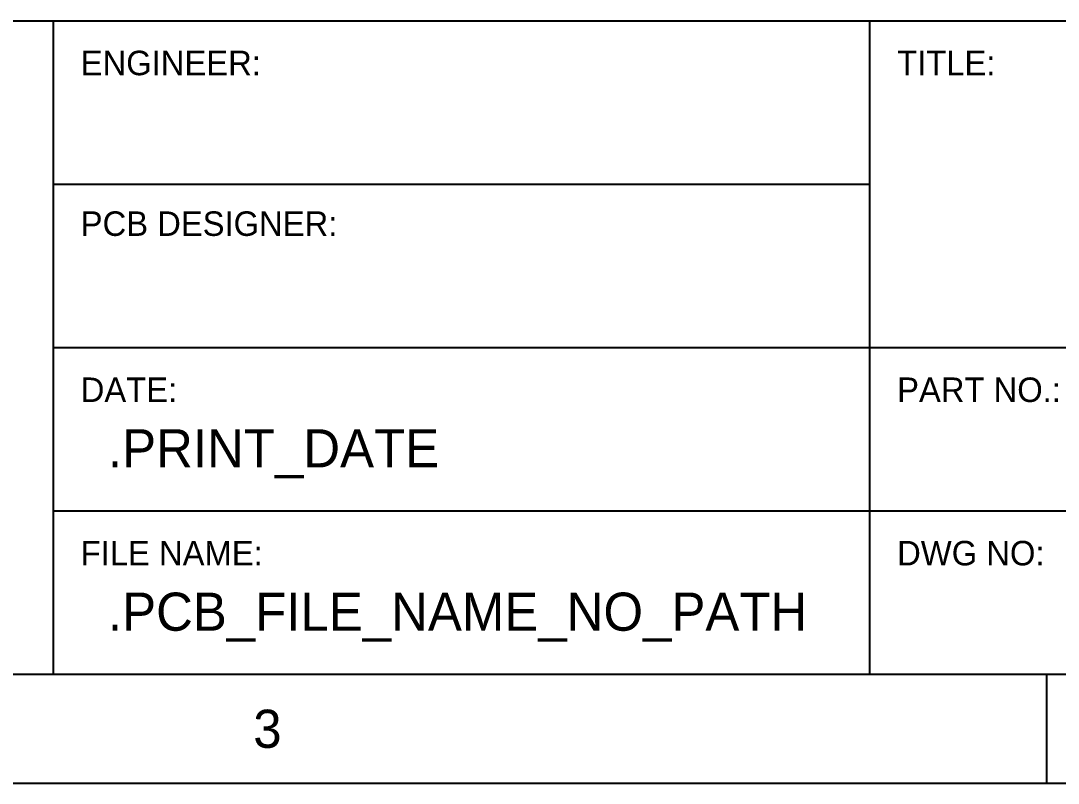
# Model space of a CAD drawing. Extents: x 0.2 to 21.7, y 0.2 to 7.8.
# Drawn here: x 6.94 to 8.846, y 0.2 to 1.6 of the extents above; entities that cross this region are included whole.
import ezdxf

# ---------------------------------------------------------------- set-up
doc = ezdxf.new("R2010")
doc.units = 0
doc.layers.add('MECHANICAL16', color=56, linetype='CONTINUOUS')

msp = doc.modelspace()

# ---------------------------------------------------------------- linework, layer by layer
at = {"layer": 'MECHANICAL16'}
for p, q in [((5.6, 1.6), (7, 1.6)), ((7, 0.4), (7, 1.6)), ((7, 1.6), (8.5, 1.6)), ((8.5, 1.6), (11.5, 1.6)), ((8.5, 1), (8.5, 1.6)), ((7, 1.3), (8.5, 1.3)), ((7, 1), (11.5, 1)), ((8.5, 0.4), (8.5, 1)), ((7, 0.7), (11.5, 0.7)), ((0.4, 0.4), (11.5, 0.4)), ((5.6, 0.4), (7, 0.4)), ((7, 0.4), (11.5, 0.4)), ((8.825, 0.2), (8.825, 0.4)), ((0.2, 0.2), (11.7, 0.2))]:
    msp.add_line(p, q, dxfattribs=at)

# ---------------------------------------------------------------- texts
for s, height, p in [('ENGINEER:', 0.045, (7.05, 1.5)), ('TITLE:', 0.045, (8.55, 1.5)), ('PCB DESIGNER:', 0.045, (7.05, 1.205)), ('DATE:', 0.045, (7.05, 0.9)), ('PART NO.:', 0.045, (8.55, 0.9)), ('.PRINT_DATE', 0.07, (7.1, 0.78)), ('FILE NAME:', 0.045, (7.05, 0.6)), ('DWG NO:', 0.045, (8.55, 0.6)), ('.PCB_FILE_NAME_NO_PATH', 0.07, (7.1, 0.48)), ('3', 0.07, (7.367, 0.265))]:
    msp.add_text(s, height=height, dxfattribs=at).set_placement(p)

doc.saveas('drawing.dxf')
